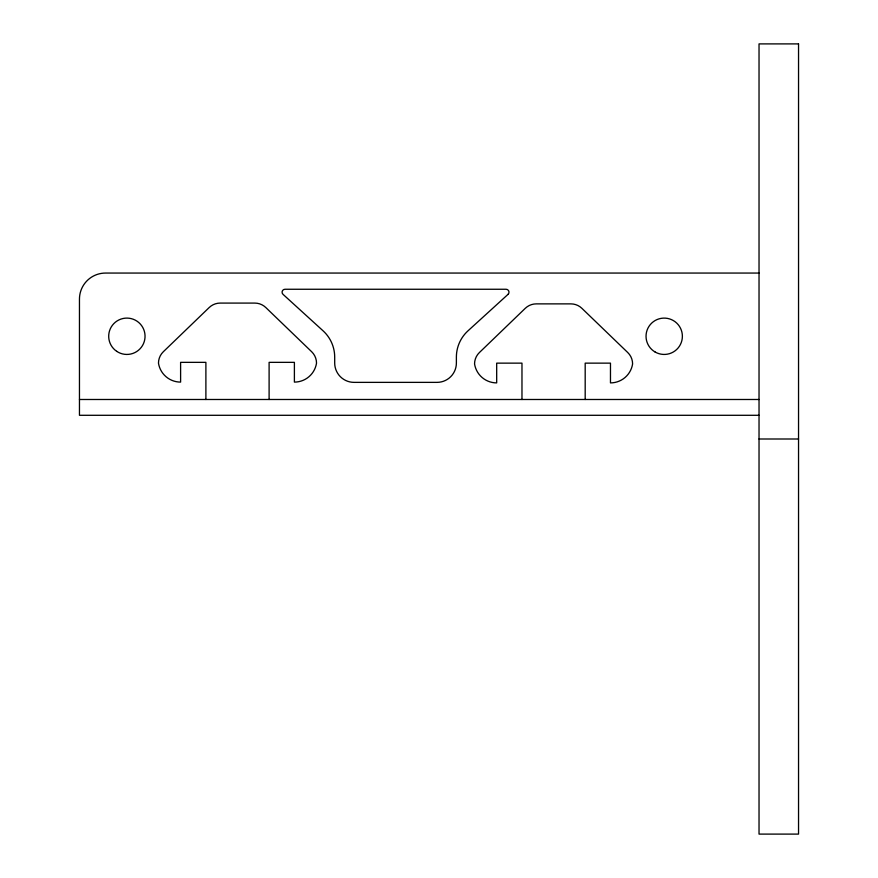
<?xml version="1.0" encoding="UTF-8"?>
<svg xmlns="http://www.w3.org/2000/svg" width="878" height="878" viewBox="0 0 878 878"><rect width="100%" height="100%" fill="white"/><g stroke="black" fill="none" stroke-linecap="round" stroke-linejoin="round"><path stroke-width="1.32" d="M759.031 273.058L105.536 273.058A26.077 26.077 0 0 0 79.459 299.135L79.459 415.294L759.031 415.294M79.459 399.49L759.031 399.49M759.031 439L798.541 439M585.187 399.49L585.187 363.141L610.473 363.141L610.473 382.896A22.389 22.389 0 0 0 632.599 363.931A15.804 15.804 0 0 0 627.77 352.55L581.873 308.31A15.804 15.804 0 0 0 570.909 303.876L536.249 303.876A15.804 15.804 0 0 0 525.285 308.31L479.388 352.55A15.804 15.804 0 0 0 474.559 363.931A22.389 22.389 0 0 0 496.685 382.896L496.685 363.141L521.971 363.141L521.971 399.49M269.107 399.49L269.107 362.351L294.393 362.351L294.393 382.106A22.389 22.389 0 0 0 316.519 363.141A15.804 15.804 0 0 0 311.69 351.76L265.793 307.519A15.804 15.804 0 0 0 254.829 303.086L220.169 303.086A15.804 15.804 0 0 0 209.205 307.519L163.308 351.76A15.804 15.804 0 0 0 158.479 363.141A22.389 22.389 0 0 0 180.605 382.106L180.605 362.351L205.891 362.351L205.891 399.49M508.055 294.339L467.996 330.83A35.559 35.559 0 0 0 456.384 357.116L456.384 363.009A19.36 19.36 0 0 1 437.024 382.369L354.053 382.369A19.36 19.36 0 0 1 334.694 363.009L334.694 357.116A35.559 35.559 0 0 0 323.082 330.83L283.023 294.339A2.919 2.919 0 0 1 284.999 289.257L506.079 289.257A2.919 2.919 0 0 1 508.055 294.339M798.541 43.9L759.031 43.9L759.031 834.1L798.541 834.1L798.541 43.9M655.12 352.012A18.175 18.175 0 0 0 682.382 336.274A18.175 18.175 0 0 0 655.12 320.536A18.175 18.175 0 0 0 655.12 352.012M116.686 351.321A18.175 18.175 0 0 0 145.002 337.569A18.175 18.175 0 0 0 118.925 319.921A18.175 18.175 0 0 0 116.686 351.321"/></g></svg>
